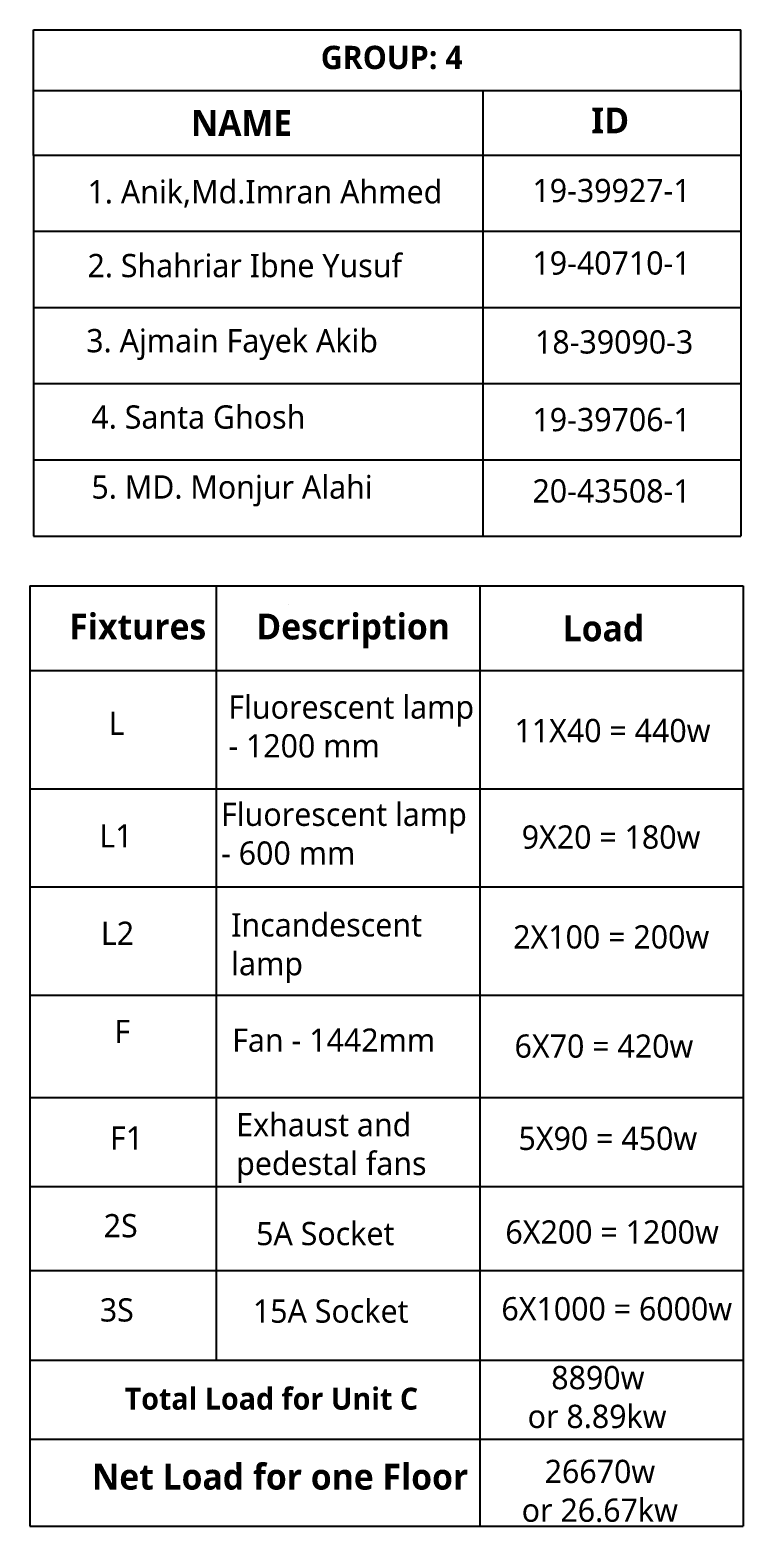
# Model space of a CAD drawing. Header units: inches. Extents: x 634 to 2405, y -24 to 1181.
# Drawn here: x 1853 to 2405, y 23 to 1181 of the extents above; entities that cross this region are included whole.
import ezdxf

# ---------------------------------------------------------------- set-up
doc = ezdxf.new("R2010")
doc.units = ezdxf.units.IN
doc.header["$MEASUREMENT"] = 0

msp = doc.modelspace()

# ---------------------------------------------------------------- linework, layer by layer
at = {"color": 0}
for p, q in [((1855.9, 1134.4), (1855.9, 1181.2)), ((1855.9, 1181.2), (2403.1, 1181.2)), ((2403.1, 1134.4), (2403.1, 1181.2)), ((1855.9, 1134.4), (2403.1, 1134.4)), ((1855.9, 1084.1), (1855.9, 1134.4)), ((2203.4, 1134.4), (2203.4, 832.4)), ((2403.1, 1134.4), (2403.1, 835.6)), ((2403.1, 1084.1), (1855.9, 1084.1)), ((1855.9, 1084.1), (1855.9, 842.7)), ((1855.9, 1025.4), (2403.1, 1025.4)), ((1855.9, 966.4), (2403.1, 966.4)), ((1855.9, 907.4), (2403.1, 907.4)), ((1855.9, 848.4), (2403.1, 848.4)), ((1855.9, 848.4), (1855.9, 789.4)), ((2403.1, 835.6), (2403.1, 789.4)), ((2203.4, 832.4), (2203.4, 789.4)), ((1855.9, 789.4), (2403.1, 789.4)), ((1853.2, 751), (2404.7, 751)), ((1853.2, 751), (1853.2, 151.4)), ((1997.2, 751), (1997.2, 221)), ((2201.2, 751), (2201.2, 151.4)), ((2404.7, 751), (2404.7, 151.4)), ((2053, 736.8), (2053, 736.8)), ((1853.2, 685.5), (2404.7, 685.5)), ((1853.2, 593.9), (2404.7, 593.9)), ((1853.2, 518), (2404.7, 518)), ((1853.2, 434.2), (2404.7, 434.2)), ((1853.2, 355), (2404.7, 355)), ((1853.2, 286.1), (2404.7, 286.1)), ((1853.2, 221), (2404.7, 221)), ((1997.2, 221), (1997.2, 151.4)), ((2404.7, 151.4), (1853.2, 151.4)), ((1853.2, 151.4), (1853.2, 90.4)), ((2201.2, 151.4), (2201.2, 90.7)), ((2404.7, 151.4), (2404.7, 90.4)), ((1853.2, 90.4), (2404.7, 90.4)), ((1853.2, 90.4), (1853.2, 23.2)), ((2201.2, 90.7), (2201.2, 23.2)), ((2404.7, 90.4), (2404.7, 23.2)), ((1853.2, 23.2), (2404.7, 23.2))]:
    msp.add_line(p, q, dxfattribs=at)

# ---------------------------------------------------------------- texts
at = {"attachment_point": 1}
for s, insert, char_height, width in [('{\\fYu Gothic Light|b1|i0|c0|p34;GROUP: 4}', (2078.1, 1168.9), 18, 118.864), ('{\\fYu Gothic Light|b1|i0|c0|p34;NAME}', (1977.6, 1119.1), 20, 118.864), ('{\\fYu Gothic Light|b1|i0|c0|p34;ID}', (2287.2, 1121.1), 20, 45.902), ('{\\fYu Gothic Light|b0|i0|c0|p34;1. Anik,Md.Imran Ahmed}', (1897.7, 1064.9), 18, 301.28), ('{\\fYu Gothic Light|b0|i0|c0|p34;19-39927-1}', (2241.8, 1065.9), 18, 45.902), ('{\\fYu Gothic Light|b0|i0|c0|p34;2. Shahriar Ibne Yusuf}', (1897.7, 1007.8), 18, 230.28), ('{\\fYu Gothic Light|b0|i0|c0|p34;19-40710-1}', (2241.8, 1009.8), 18, 45.902), ('{\\fYu Gothic Light|b0|i0|c0|p34;3. Ajmain Fayek Akib}', (1896.7, 949.7), 18, 271.691), ('{\\fYu Gothic Light|b0|i0|c0|p34;18-39090-3}', (2243.8, 948.7), 18, 45.902), ('{\\fYu Gothic Light|b0|i0|c0|p34;4. Santa Ghosh}', (1900.7, 890.6), 18, 202.68), ('{\\fYu Gothic Light|b0|i0|c0|p34;19-39706-1}', (2241.8, 888.6), 18, 45.902), ('{\\fYu Gothic Light|b0|i0|c0|p34;5. MD. Monjur Alahi}', (1900.7, 836.4), 18, 244.092), ('{\\fYu Gothic Light|b0|i0|c0|p34;20-43508-1}', (2241.8, 833.4), 18, 45.902), ('{\\fYu Gothic Light|b1|i0|c0|p34;Fixtures}', (1883.6, 729.4), 20, 45.902), ('{\\fYu Gothic Light|b1|i0|c0|p34;Description}', (2028.2, 729.4), 20, 45.902), ('{\\fYu Gothic Light|b1|i0|c0|p34;Load}', (2265.2, 728), 20, 45.902), ('{\\fYu Gothic Light|b0|i0|c0|p34;Fluorescent lamp - 1200 mm}', (2006.6, 666.1), 18, 190.601), ('{\\fYu Gothic Light|b0|i0|c0|p34;L}', (1914, 653.6), 18, 45.902), ('{\\fYu Gothic Light|b0|i0|c0|p34;11X40 = 440w}', (2227.9, 647.9), 18, 210.08), ('{\\fYu Gothic Light|b0|i0|c0|p34;Fluorescent lamp - 600 mm}', (2001, 583.1), 18, 190.601), ('{\\fYu Gothic Light|b0|i0|c0|p34;L1}', (1906.8, 566.4), 18, 45.902), ('{\\fYu Gothic Light|b0|i0|c0|p34;9X20 = 180w}', (2233.5, 565.5), 18, 210.08), ('{\\fYu Gothic Light|b0|i0|c0|p34;Incandescent lamp }', (2008.8, 497.5), 18, 190.601), ('{\\fYu Gothic Light|b0|i0|c0|p34;L2}', (1908, 491), 18, 45.902), ('{\\fYu Gothic Light|b0|i0|c0|p34;2X100 = 200w}', (2226.9, 488.2), 18, 210.08), ('{\\fYu Gothic Light|b0|i0|c0|p34;F}', (1918.5, 415), 18, 45.902), ('{\\fYu Gothic Light|b0|i0|c0|p34;Fan - 1442mm}', (2009.6, 408.3), 18, 210.264), ('{\\fYu Gothic Light|b0|i0|c0|p34;6X70 = 420w}', (2228, 403.7), 18, 210.08), ('{\\fYu Gothic Light|b0|i0|c0|p34;Exhaust and pedestal fans}', (2012.7, 342.9), 18, 210.436), ('{\\fYu Gothic Light|b0|i0|c0|p34;F1}', (1915.1, 332.6), 18, 45.902), ('{\\fYu Gothic Light|b0|i0|c0|p34;5X90 = 450w}', (2231, 332.3), 18, 210.08), ('{\\fYu Gothic Light|b0|i0|c0|p34;2S}', (1910.2, 264.7), 18, 45.902), ('{\\fYu Gothic Light|b0|i0|c0|p34;5A Socket}', (2028.1, 258.6), 18, 210.264), ('{\\fYu Gothic Light|b0|i0|c0|p34;6X200 = 1200w}', (2220.9, 259.8), 18, 210.08), ('{\\fYu Gothic Light|b0|i0|c0|p34;3S}', (1907.2, 199.5), 18, 45.902), ('{\\fYu Gothic Light|b0|i0|c0|p34;15A Socket}', (2025.6, 198.6), 18, 210.264), ('{\\fYu Gothic Light|b0|i0|c0|p34;6X1000 = 6000w}', (2217.8, 200.4), 18, 210.08), ('{\\fYu Gothic Light|b0|i0|c0|p34;   8890w\\Por 8.89kw}', (2238.1, 147.1), 18, 167.974), ('{\\fYu Gothic Light|b1|i0|c0|p34;Total Load for Unit C}', (1926.4, 130.3), 17, 366.264), (' {\\fYu Gothic Light|b0|i0|c0|p34;\\H1.2x;  26670w\\Por 26.67kw}', (2233.5, 74.5), 15, 167.974)]:
    msp.add_mtext(s, dxfattribs=dict(at, insert=insert, char_height=char_height, width=width))
at = {"layer": 'Defpoints', "color": 0, "insert": (1901.1, 71.4), "char_height": 20, "width": 324.826, "attachment_point": 1}
msp.add_mtext('{\\fYu Gothic Light|b1|i0|c0|p34;Net Load for one Floor}', dxfattribs=at)

doc.saveas('drawing.dxf')
